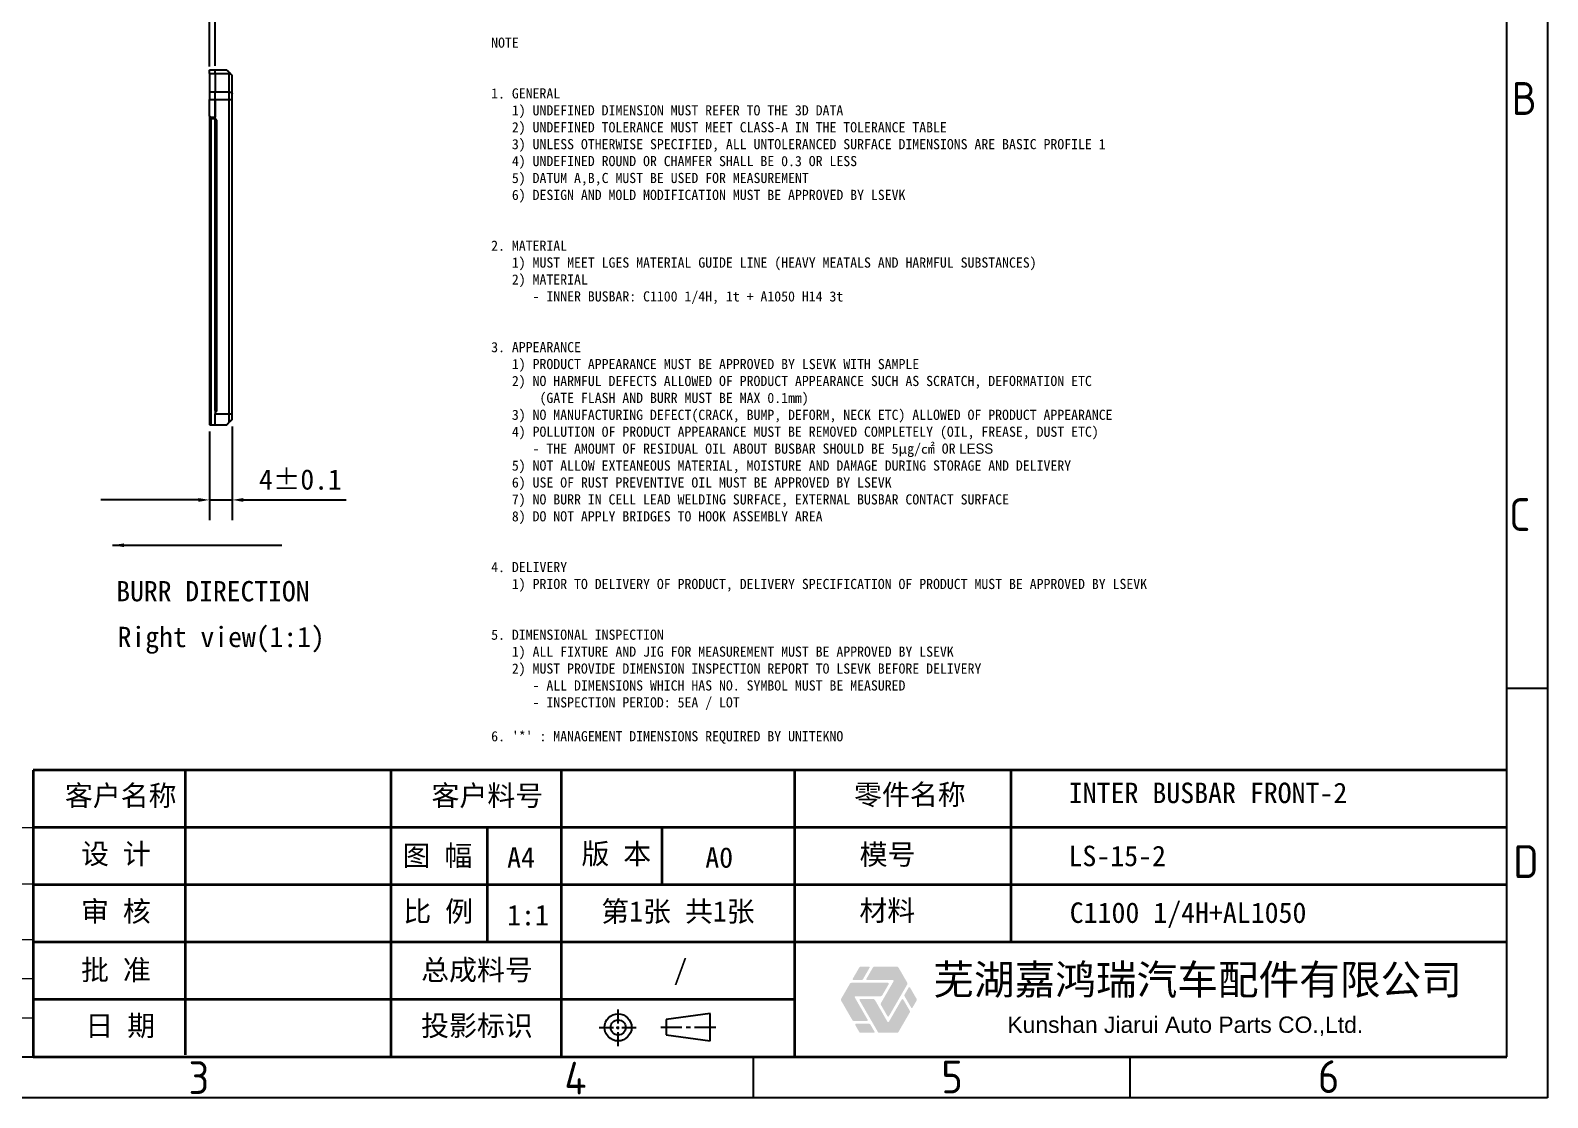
# Model space of a CAD drawing. Header units: millimetres. Extents: x -2825 to 835, y 0 to 11235.
# Drawn here: x 565.7 to 834.8, y 5318.8 to 5508.1 of the extents above; entities that cross this region are included whole.
import ezdxf
from ezdxf.enums import TextEntityAlignment as Align

# ---------------------------------------------------------------- set-up
doc = ezdxf.new("R2010")
doc.units = ezdxf.units.MM
doc.linetypes.add('AXES', pattern=[24, 15, -3, 3, -3])
doc.styles.add('ISO Proportional', font='isocp.shx')
doc.styles.add('仿宋', font='')
doc.styles.get('仿宋').set_extended_font_data('FangSong_GB2312')
doc.dimstyles.get("Standard").update_dxf_attribs({"dimscale": 20, "dimtxt": 0.18, "dimasz": 0.1, "dimexe": 0.18, "dimexo": 0.0625, "dimgap": 0.09, "dimtad": 1, "dimdec": 4, "dimzin": 0, "dimdsep": 46, "dimtxsty": 'Standard', "dimcen": 0, "dimadec": 0, "dimazin": 0, "dimtfac": 1, "dimtdec": 4, "dimtmove": 0, "dimatfit": 2, "dimfxl": 0, "dimtolj": 1, "dimtzin": 0, "dimarcsym": 0})

# ---------------------------------------------------------------- blocks, each defined once
blk = doc.blocks.new('jr')
h = blk.add_hatch(color=251)
h.dxf.hatch_style = 1
h.paths.add_polyline_path([(10.87, -6.25, 0.57735), (11, -6.47), (12.36, -6.47, 0.267949), (12.62, -6.32), (13.73, -4.4, 0.57735), (13.6, -4.17), (12.24, -4.17, 0.267949), (11.98, -4.32)])
h.paths.add_polyline_path([(14.58, -4.17, 0.267949), (14.32, -4.32), (13.21, -6.25, 0.57735), (13.34, -6.47), (17.71, -6.47, -0.57735), (17.84, -6.7), (15.69, -10.42, 0.267949), (15.69, -10.72), (16.8, -12.64, 0.57735), (17.06, -12.64), (20.19, -7.22, 0.267949), (20.19, -6.92), (18.69, -4.32, 0.267949), (18.43, -4.17)])
h = blk.add_hatch(color=128)
h.dxf.hatch_style = 1
h.paths.add_polyline_path([(15.66, -9.24, 0.267949), (15.91, -9.09), (17.02, -7.17, 0.57735), (16.89, -6.94), (10.64, -6.94, 0.267949), (10.38, -7.09), (8.88, -9.69, 0.267949), (8.88, -9.99), (10.81, -13.33, 0.267949), (11.07, -13.48), (13.28, -13.48, 0.57735), (13.41, -13.25), (11.23, -9.46, -0.57735), (11.36, -9.24)])
h.paths.add_polyline_path([(11.43, -13.95, 0.57735), (11.3, -14.17), (11.98, -15.35, 0.267949), (12.24, -15.5), (14.45, -15.5, 0.57735), (14.58, -15.28), (13.9, -14.1, 0.267949), (13.64, -13.95)])
h = blk.add_hatch(color=12)
h.dxf.hatch_style = 1
h.paths.add_polyline_path([(14.65, -9.86, 0.267949), (14.39, -9.71), (12.17, -9.71, 0.57735), (12.04, -9.94), (15.17, -15.35, 0.267949), (15.43, -15.5), (18.43, -15.5, 0.267949), (18.69, -15.35), (20.62, -12.02, 0.267949), (20.62, -11.72), (19.51, -9.8, 0.57735), (19.25, -9.8), (17.06, -13.59, -0.57735), (16.8, -13.59)])
h.paths.add_polyline_path([(20.68, -7.77, 0.57735), (20.42, -7.77), (19.74, -8.95, 0.267949), (19.74, -9.25), (20.85, -11.17, 0.57735), (21.1, -11.17), (21.79, -9.99, 0.267949), (21.79, -9.69)])
at = {"attachment_point": 1, "style": '仿宋'}
for s, insert, char_height, width in [('{\\fSimSun|b1|i0|c134|p2;\\W1.33542; \\W1;芜湖嘉鸿瑞汽车配件有限公司}', (20.01, -3.85), 5.1, 102.1498), ('{\\fArial|b0|i0|c0|p34;\\W5.07572; \\W1;Kunshan Jiarui Auto Parts CO.,Ltd.}', (31.81, -12.71), 2.8, 71.2838)]:
    blk.add_mtext(s, dxfattribs=dict(at, insert=insert, char_height=char_height, width=width))
blk = doc.blocks.new('*D12')
at = {"color": 0, "lineweight": -2}
for p, q in [((597.46, 5436.93), (597.46, 5421.19)), ((601.46, 5437.83), (601.46, 5421.19)), ((595.46, 5424.79), (593.46, 5424.79)), ((597.46, 5424.79), (601.46, 5424.79)), ((603.46, 5424.79), (621.66, 5424.79))]:
    blk.add_line(p, q, dxfattribs=at)
at = {"color": 0}
for points in [[(595.46, 5425.12), (595.46, 5424.45), (597.46, 5424.79)], [(603.46, 5425.12), (603.46, 5424.45), (601.46, 5424.79)]]:
    blk.add_solid(points, dxfattribs=at)
at = {"layer": 'Defpoints', "color": 0}
for p in [(601.46, 5439.08), (597.46, 5438.18), (601.46, 5424.79)]:
    blk.add_point(p, dxfattribs=at)
at = {"color": 0, "insert": (613.56, 5428.39), "char_height": 3.6, "attachment_point": 5}
blk.add_mtext('\\A1;4±0.1', dxfattribs=at)
blk = doc.blocks.new('*D20')
at = {"color": 0, "lineweight": -2}
for p, q in [((597.46, 5501.66), (597.46, 5514.79)), ((598.46, 5501.76), (598.46, 5514.79)), ((595.46, 5511.19), (577.26, 5511.19)), ((598.46, 5511.19), (597.46, 5511.19)), ((600.46, 5511.19), (602.46, 5511.19))]:
    blk.add_line(p, q, dxfattribs=at)
at = {"color": 0}
for points in [[(595.46, 5511.52), (595.46, 5510.86), (597.46, 5511.19)], [(600.46, 5511.52), (600.46, 5510.86), (598.46, 5511.19)]]:
    blk.add_solid(points, dxfattribs=at)
at = {"layer": 'Defpoints', "color": 0}
for p in [(598.46, 5511.19), (598.46, 5500.51), (597.46, 5500.41)]:
    blk.add_point(p, dxfattribs=at)
at = {"color": 0, "insert": (585.36, 5517.19), "char_height": 3.6, "attachment_point": 5}
blk.add_mtext('\\A1;1\\S+0.2^  0;', dxfattribs=at)

msp = doc.modelspace()

# ---------------------------------------------------------------- linework, layer by layer
for p, q in [((834.77, 5609.16), (834.77, 5318.76)), ((597.46, 5500.41), (597.46, 5500.98)), ((593.46, 5424.79), (578.16, 5424.79)), ((834.77, 5318.76), (418.05, 5318.76))]:
    msp.add_line(p, q)
at = {"color": 0}
for p, q in [((827.51, 5326.02), (827.51, 5601.9)), ((834.77, 5391.36), (827.51, 5391.36)), ((425.31, 5326.02), (827.51, 5326.02)), ((693.93, 5318.76), (693.93, 5326.02)), ((760.72, 5318.76), (760.72, 5326.02))]:
    msp.add_line(p, q, dxfattribs=at)
at = {"color": 7, "lineweight": 35}
for p, q in [((566.15, 5376.84), (566.15, 5326.02)), ((827.51, 5376.84), (566.15, 5376.84)), ((593.15, 5376.84), (593.15, 5326.33)), ((629.59, 5376.84), (629.59, 5326.02)), ((659.81, 5376.84), (659.81, 5326.02)), ((701.22, 5376.84), (701.22, 5326.02)), ((739.55, 5376.84), (739.55, 5346.35)), ((827.51, 5366.68), (566.15, 5366.68)), ((646.7, 5366.68), (646.7, 5346.35)), ((677.64, 5366.68), (677.64, 5356.51)), ((827.51, 5356.51), (566.15, 5356.51)), ((827.51, 5346.35), (566.15, 5346.35)), ((701.22, 5336.19), (566.15, 5336.19)), ((566.15, 5326.02), (827.51, 5326.02))]:
    msp.add_line(p, q, dxfattribs=at)
at = {"color": 1, "linetype": 'AXES', "ltscale": 0.167602}
msp.add_line((669.91, 5327.87), (669.91, 5334.57), dxfattribs=at)
at = {"color": 7}
for p, q in [((686.24, 5333.67), (678.45, 5332.61)), ((686.24, 5328.87), (686.24, 5333.67)), ((678.45, 5332.61), (678.45, 5329.93)), ((678.45, 5329.93), (686.24, 5328.87))]:
    msp.add_line(p, q, dxfattribs=at)
at = {"color": 1, "linetype": 'AXES', "ltscale": 0.167603}
msp.add_line((666.56, 5331.22), (673.26, 5331.22), dxfattribs=at)
at = {"color": 1, "linetype": 'AXES', "ltscale": 0.248884}
msp.add_line((677.51, 5331.27), (687.47, 5331.27), dxfattribs=at)
at = {"color": 7, "lineweight": 0}
for points in [[(566.15, 5366.61), (441.41, 5366.61)], [(441.41, 5356.71), (566.15, 5356.71)], [(441.41, 5346.81), (566.15, 5346.81)], [(441.41, 5339.88), (566.15, 5339.88)], [(441.41, 5332.95), (566.15, 5332.95)]]:
    msp.add_lwpolyline(points, dxfattribs=at)
at = {"color": 7}
for radius in [2.4, 1.34]:
    msp.add_circle((669.91, 5331.22), radius, dxfattribs=at)
at = {"color": 7, "linetype": 'Continuous'}
for points, degree, knots in [([(597.46, 5500.98), (597.46, 5500.98), (597.46, 5500.99), (597.46, 5501), (597.47, 5501.01), (597.47, 5501.01), (597.47, 5501.03), (597.48, 5501.04), (597.5, 5501.06), (597.51, 5501.07), (597.53, 5501.07), (597.55, 5501.08), (597.56, 5501.08), (597.56, 5501.08)], 3, [0, 0, 0, 0, 0.041657, 0.083306, 0.124957, 0.187449, 0.249967, 0.375069, 0.500207, 0.62528, 0.750241, 0.875097, 1, 1, 1, 1]), ([(598.46, 5500.41), (598.46, 5500.51), (598.46, 5500.6), (598.46, 5500.69), (598.46, 5500.88), (598.46, 5501), (598.46, 5501.05), (598.46, 5501.08), (598.46, 5501.08)], 5, [0, 0, 0, 0, 0, 0, 0.400002, 0.400002, 0.400002, 1, 1, 1, 1, 1, 1]), ([(598.46, 5500.41), (598.46, 5500.51), (598.46, 5500.61), (598.46, 5500.78), (598.46, 5500.85), (598.46, 5500.96), (598.46, 5501.01), (598.46, 5501.07), (598.46, 5501.08), (598.46, 5501.08)], 3, [0, 0, 0, 0, 0.25, 0.25, 0.5, 0.5, 0.75, 0.75, 1, 1, 1, 1]), ([(601.16, 5500.38), (601.16, 5500.38), (601.16, 5500.39), (601.15, 5500.4), (601.14, 5500.4), (601.13, 5500.41), (601.12, 5500.42), (601.1, 5500.44), (601.08, 5500.46), (601.06, 5500.49), (601.04, 5500.51), (601.02, 5500.52), (601.01, 5500.54), (600.99, 5500.55), (600.98, 5500.57), (600.97, 5500.58), (600.96, 5500.58)], 3, [0, 0, 0, 0, 0.030937, 0.061898, 0.092885, 0.123897, 0.185993, 0.248185, 0.372824, 0.497786, 0.62302, 0.685731, 0.748493, 0.832248, 0.916085, 1, 1, 1, 1]), ([(600.96, 5500.41), (601, 5500.41), (601.03, 5500.41), (601.1, 5500.4), (601.13, 5500.39), (601.16, 5500.38)], 3, [0, 0, 0, 0, 0.5, 0.5, 1, 1, 1, 1]), ([(601.46, 5500.08), (601.46, 5500.08), (601.46, 5500.08), (601.46, 5500.08), (601.46, 5500.08), (601.46, 5500.08), (601.46, 5500.08), (601.46, 5500.09), (601.45, 5500.09), (601.45, 5500.1), (601.43, 5500.11), (601.42, 5500.13), (601.39, 5500.15), (601.37, 5500.17), (601.34, 5500.2), (601.31, 5500.23), (601.28, 5500.26), (601.26, 5500.29), (601.24, 5500.3), (601.22, 5500.32), (601.2, 5500.34), (601.19, 5500.36), (601.17, 5500.37), (601.17, 5500.38), (601.16, 5500.38)], 3, [0, 0, 0, 0, 0.019871, 0.039745, 0.059622, 0.079507, 0.099403, 0.149188, 0.198995, 0.248789, 0.298523, 0.397688, 0.462625, 0.52811, 0.593592, 0.658533, 0.74351, 0.786334, 0.82928, 0.872212, 0.91501, 0.943418, 0.971737, 1, 1, 1, 1]), ([(597.46, 5497.15), (597.46, 5497.06), (597.46, 5496.96), (597.46, 5496.75), (597.46, 5496.64), (597.46, 5496.42), (597.46, 5496.3), (597.46, 5496.06), (597.46, 5495.94), (597.46, 5495.82)], 3, [0, 0, 0, 0, 0.25, 0.25, 0.5, 0.5, 0.75, 0.75, 1, 1, 1, 1]), ([(598.46, 5495.82), (598.46, 5495.88), (598.46, 5495.94), (598.46, 5495.99), (598.46, 5496.28), (598.46, 5496.56), (598.46, 5496.78), (598.46, 5496.97), (598.46, 5497.15)], 5, [0, 0, 0, 0, 0, 0, 0.199933, 0.199933, 0.199933, 1, 1, 1, 1, 1, 1]), ([(598.46, 5495.82), (598.46, 5495.94), (598.46, 5496.06), (598.46, 5496.3), (598.46, 5496.42), (598.46, 5496.64), (598.46, 5496.75), (598.46, 5496.96), (598.46, 5497.06), (598.46, 5497.15)], 3, [0, 0, 0, 0, 0.25, 0.25, 0.5, 0.5, 0.75, 0.75, 1, 1, 1, 1]), ([(600.96, 5497.15), (601, 5497.15), (601.03, 5497.15), (601.09, 5497.14), (601.12, 5497.13), (601.19, 5497.12), (601.21, 5497.1), (601.27, 5497.08), (601.29, 5497.07), (601.34, 5497.04), (601.36, 5497.02), (601.4, 5496.98), (601.41, 5496.96), (601.44, 5496.92), (601.45, 5496.9), (601.46, 5496.86), (601.46, 5496.84), (601.46, 5496.82)], 3, [0, 0, 0, 0, 0.125, 0.125, 0.25, 0.25, 0.375, 0.375, 0.5, 0.5, 0.625, 0.625, 0.75, 0.75, 0.875, 0.875, 1, 1, 1, 1]), ([(600.96, 5495.82), (600.96, 5495.94), (600.96, 5496.06), (600.96, 5496.3), (600.96, 5496.42), (600.96, 5496.64), (600.96, 5496.75), (600.96, 5496.96), (600.96, 5497.06), (600.96, 5497.15)], 3, [0, 0, 0, 0, 0.25, 0.25, 0.5, 0.5, 0.75, 0.75, 1, 1, 1, 1]), ([(600.96, 5495.82), (601, 5495.82), (601.03, 5495.82), (601.09, 5495.82), (601.12, 5495.82), (601.19, 5495.82), (601.21, 5495.82), (601.27, 5495.82), (601.29, 5495.82), (601.34, 5495.82), (601.36, 5495.82), (601.4, 5495.82), (601.41, 5495.82), (601.44, 5495.82), (601.45, 5495.82), (601.46, 5495.82), (601.46, 5495.82), (601.46, 5495.82)], 3, [0, 0, 0, 0, 0.125126, 0.125126, 0.250251, 0.250251, 0.375377, 0.375377, 0.500503, 0.500503, 0.625628, 0.625628, 0.750754, 0.750754, 0.87588, 0.87588, 1, 1, 1, 1]), ([(601.46, 5495.82), (601.46, 5495.91), (601.46, 5496), (601.46, 5496.18), (601.46, 5496.27), (601.46, 5496.44), (601.46, 5496.52), (601.46, 5496.68), (601.46, 5496.75), (601.46, 5496.82)], 3, [0, 0, 0, 0, 0.25, 0.25, 0.5, 0.5, 0.75, 0.75, 1, 1, 1, 1]), ([(597.46, 5492.88), (597.46, 5492.88), (597.46, 5492.88), (597.46, 5492.86), (597.46, 5492.85), (597.46, 5492.83), (597.46, 5492.81), (597.46, 5492.78), (597.46, 5492.76), (597.46, 5492.71), (597.46, 5492.69), (597.46, 5492.63), (597.46, 5492.6), (597.46, 5492.54), (597.46, 5492.51), (597.46, 5492.45), (597.46, 5492.41), (597.46, 5492.38)], 3, [0, 0, 0, 0, 0.125, 0.125, 0.25, 0.25, 0.375, 0.375, 0.5, 0.5, 0.625, 0.625, 0.75, 0.75, 0.875, 0.875, 1, 1, 1, 1]), ([(598.46, 5492.13), (598.46, 5492.16), (598.46, 5492.19), (598.46, 5492.22), (598.46, 5492.28), (598.46, 5492.34), (598.46, 5492.36), (598.46, 5492.39), (598.46, 5492.41), (598.46, 5492.42), (598.46, 5492.43), (598.46, 5492.43)], 5, [0, 0, 0, 0, 0, 0, 0.405725, 0.405725, 0.405725, 0.804634, 0.804634, 0.804634, 1, 1, 1, 1, 1, 1]), ([(598.55, 5492.38), (598.53, 5492.39), (598.52, 5492.4), (598.49, 5492.42), (598.48, 5492.42), (598.46, 5492.43)], 3, [0, 0, 0, 0, 0.5, 0.5, 1, 1, 1, 1]), ([(598.66, 5492.13), (598.66, 5492.14), (598.66, 5492.14), (598.66, 5492.16), (598.66, 5492.18), (598.66, 5492.19), (598.65, 5492.22), (598.64, 5492.26), (598.62, 5492.29), (598.6, 5492.32), (598.59, 5492.34), (598.58, 5492.35), (598.57, 5492.36), (598.56, 5492.37), (598.55, 5492.38), (598.55, 5492.38)], 3, [0, 0, 0, 0, 0.049698, 0.099461, 0.149377, 0.224596, 0.300182, 0.451437, 0.60148, 0.701159, 0.801085, 0.851047, 0.900921, 0.95063, 1, 1, 1, 1]), ([(598.46, 5440.63), (598.46, 5440.62), (598.46, 5440.61), (598.46, 5440.59), (598.46, 5440.57), (598.46, 5440.55), (598.46, 5440.51), (598.46, 5440.48), (598.46, 5440.44), (598.46, 5440.41), (598.46, 5440.39), (598.46, 5440.36), (598.46, 5440.35), (598.46, 5440.34), (598.46, 5440.33), (598.46, 5440.33)], 3, [0, 0, 0, 0, 0.051544, 0.103132, 0.154901, 0.206827, 0.310724, 0.414076, 0.515125, 0.615858, 0.715284, 0.812711, 0.906535, 0.95329, 1, 1, 1, 1]), ([(598.66, 5440.63), (598.66, 5440.6), (598.66, 5440.56), (598.65, 5440.53), (598.63, 5440.48), (598.6, 5440.43), (598.58, 5440.41), (598.57, 5440.39), (598.55, 5440.38)], 5, [0, 0, 0, 0, 0, 0, 0.600486, 0.600486, 0.600486, 1, 1, 1, 1, 1, 1]), ([(600.46, 5438.08), (600.46, 5438.08), (600.46, 5438.08), (600.47, 5438.08), (600.47, 5438.09), (600.47, 5438.09), (600.48, 5438.1), (600.51, 5438.12), (600.54, 5438.16), (600.6, 5438.22), (600.68, 5438.29), (600.75, 5438.37), (600.81, 5438.43), (600.86, 5438.48), (600.91, 5438.53), (600.95, 5438.56), (600.96, 5438.58)], 3, [0, 0, 0, 0, 0.031261, 0.062517, 0.09377, 0.125021, 0.187507, 0.24999, 0.374878, 0.499766, 0.624696, 0.749717, 0.812283, 0.874865, 0.937446, 1, 1, 1, 1]), ([(600.96, 5440.08), (601, 5440.08), (601.03, 5440.08), (601.09, 5440.08), (601.12, 5440.08), (601.19, 5440.08), (601.21, 5440.08), (601.27, 5440.08), (601.29, 5440.08), (601.34, 5440.08), (601.36, 5440.08), (601.4, 5440.08), (601.41, 5440.08), (601.44, 5440.08), (601.45, 5440.08), (601.46, 5440.08), (601.46, 5440.08), (601.46, 5440.08)], 3, [0, 0, 0, 0, 0.125126, 0.125126, 0.250251, 0.250251, 0.375377, 0.375377, 0.500503, 0.500503, 0.625628, 0.625628, 0.750754, 0.750754, 0.87588, 0.87588, 1, 1, 1, 1]), ([(600.96, 5438.58), (600.96, 5438.67), (600.96, 5438.78), (600.96, 5439.01), (600.96, 5439.13), (600.96, 5439.39), (600.96, 5439.52), (600.96, 5439.8), (600.96, 5439.94), (600.96, 5440.08)], 3, [0, 0, 0, 0, 0.25, 0.25, 0.5, 0.5, 0.75, 0.75, 1, 1, 1, 1]), ([(601.46, 5439.08), (601.46, 5439.08), (601.46, 5439.08), (601.45, 5439.07), (601.42, 5439.04), (601.37, 5438.99), (601.35, 5438.97), (601.27, 5438.88), (601.16, 5438.78), (601.09, 5438.71), (601.02, 5438.64), (600.96, 5438.58)], 5, [0, 0, 0, 0, 0, 0, 0.289445, 0.289445, 0.289445, 0.473441, 0.473441, 0.473441, 1, 1, 1, 1, 1, 1]), ([(601.46, 5439.08), (601.46, 5439.15), (601.46, 5439.22), (601.46, 5439.38), (601.46, 5439.46), (601.46, 5439.63), (601.46, 5439.72), (601.46, 5439.9), (601.46, 5439.99), (601.46, 5440.08)], 3, [0, 0, 0, 0, 0.25, 0.25, 0.5, 0.5, 0.75, 0.75, 1, 1, 1, 1]), ([(597.56, 5438.08), (597.56, 5438.08), (597.55, 5438.08), (597.54, 5438.08), (597.53, 5438.09), (597.52, 5438.09), (597.51, 5438.1), (597.49, 5438.11), (597.48, 5438.12), (597.48, 5438.13), (597.47, 5438.14), (597.47, 5438.16), (597.46, 5438.17), (597.46, 5438.18), (597.46, 5438.18)], 3, [0, 0, 0, 0, 0.084176, 0.168409, 0.25271, 0.336989, 0.437374, 0.538931, 0.640634, 0.741221, 0.805984, 0.870955, 0.935676, 1, 1, 1, 1])]:
    msp.add_open_spline(points, degree=degree, knots=knots, dxfattribs=at)
for points, degree in [([(597.56, 5501.08), (598.46, 5501.08)], 1), ([(598.46, 5501.08), (600.46, 5501.08)], 1), ([(600.46, 5501.08), (600.46, 5501.08), (600.57, 5500.98), (600.75, 5500.79), (600.96, 5500.58)], 4), ([(600.96, 5500.41), (600.96, 5500.47), (600.96, 5500.53), (600.96, 5500.58)], 3), ([(597.46, 5500.41), (597.46, 5497.15)], 1), ([(597.46, 5500.41), (597.8, 5500.41), (598.13, 5500.41), (598.46, 5500.41)], 3), ([(598.46, 5500.41), (598.46, 5497.15)], 1), ([(598.46, 5500.41), (599.3, 5500.41), (600.13, 5500.41), (600.96, 5500.41)], 3), ([(598.46, 5500.41), (598.46, 5497.15)], 1), ([(600.96, 5497.15), (600.96, 5500.41)], 1), ([(601.46, 5500.08), (601.46, 5500.08), (601.46, 5500.08), (601.46, 5500.08)], 3), ([(601.46, 5496.82), (601.46, 5497.9), (601.46, 5498.99), (601.46, 5500.08)], 3), ([(601.46, 5500.08), (601.46, 5500.08), (601.46, 5500.08), (601.46, 5500.08)], 3), ([(597.46, 5497.15), (598.46, 5497.15)], 1), ([(597.46, 5492.88), (597.46, 5495.82)], 1), ([(597.46, 5495.82), (597.8, 5495.82), (598.13, 5495.82), (598.46, 5495.82)], 3), ([(598.46, 5497.15), (600.96, 5497.15)], 1), ([(598.46, 5495.82), (598.46, 5492.68)], 1), ([(598.46, 5495.82), (599.3, 5495.82), (600.13, 5495.82), (600.96, 5495.82)], 3), ([(598.46, 5492.68), (598.46, 5495.82)], 1), ([(600.96, 5440.08), (600.96, 5495.82)], 1), ([(601.46, 5440.08), (601.46, 5458.66), (601.46, 5477.24), (601.46, 5495.82)], 3), ([(597.66, 5492.68), (597.46, 5492.88)], 1), ([(597.46, 5492.38), (597.46, 5438.18)], 1), ([(597.66, 5492.38), (597.46, 5492.38)], 1), ([(597.66, 5492.68), (598.46, 5492.68)], 1), ([(597.66, 5492.38), (597.66, 5438.08)], 1), ([(598.46, 5492.38), (597.66, 5492.38)], 1), ([(598.46, 5492.43), (598.46, 5492.68)], 1), ([(598.46, 5440.63), (598.46, 5492.13)], 1), ([(598.66, 5492.13), (598.46, 5492.13)], 1), ([(598.66, 5492.13), (598.66, 5440.63)], 1), ([(598.46, 5440.63), (598.66, 5440.63)], 1), ([(598.55, 5440.38), (598.53, 5440.37), (598.52, 5440.36), (598.5, 5440.35), (598.48, 5440.34), (598.46, 5440.33)], 5), ([(598.46, 5440.33), (598.46, 5440.08)], 1), ([(598.46, 5438.08), (598.46, 5440.08)], 1), ([(598.46, 5440.08), (600.96, 5440.08)], 1), ([(597.56, 5438.08), (597.66, 5438.08)], 1), ([(597.66, 5438.08), (598.46, 5438.08)], 1), ([(598.46, 5438.08), (599.13, 5438.08), (599.8, 5438.08), (600.46, 5438.08)], 3)]:
    msp.add_open_spline(points, degree=degree, dxfattribs=at)

# ---------------------------------------------------------------- block references
at = {"lineweight": 18, "xscale": 1.036697711772204, "yscale": 1.036697711772204, "zscale": 1.036697711772204}
msp.add_blockref('jr', (700.26, 5346.33), dxfattribs=at)

# ---------------------------------------------------------------- texts
at = {"color": 0, "style": 'ISO Proportional'}
for s, p in [('B', (830.63, 5496)), ('C', (829.83, 5422.2)), ('D', (830.93, 5360.64)), ('3', (595.56, 5322.32)), ('4', (662.35, 5322.23)), ('5', (729.14, 5322.44)), ('6', (795.93, 5322.49))]:
    msp.add_text(s, height=5.81, dxfattribs=at).set_placement(p, align=Align.MIDDLE)
at = {"attachment_point": 1}
for s, insert, char_height, width in [("NOTE\\P\\P\\P1. GENERAL\\P   1) UNDEFINED DIMENSION MUST REFER TO THE 3D DATA   \\P   2) UNDEFINED TOLERANCE MUST MEET CLASS-A IN THE TOLERANCE TABLE\\P   3) UNLESS OTHERWISE SPECIFIED, ALL UNTOLERANCED SURFACE DIMENSIONS ARE BASIC PROFILE 1\\P   4) UNDEFINED ROUND OR CHAMFER SHALL BE 0.3 OR LESS\\P   5) DATUM A,B,C MUST BE USED FOR MEASUREMENT\\P   6) DESIGN AND MOLD MODIFICATION MUST BE APPROVED BY LSEVK\\P\\P\\P2. MATERIAL\\P   1) MUST MEET LGES MATERIAL GUIDE LINE (HEAVY MEATALS AND HARMFUL SUBSTANCES)\\P   2) MATERIAL\\P      - INNER BUSBAR: C1100 1/4H, 1t + A1050 H14 3t\\P\\P\\P3. APPEARANCE\\P   1) PRODUCT APPEARANCE MUST BE APPROVED BY LSEVK WITH SAMPLE\\P   2) NO HARMFUL DEFECTS ALLOWED OF PRODUCT APPEARANCE SUCH AS SCRATCH, DEFORMATION ETC \\P       (GATE FLASH AND BURR MUST BE MAX 0.1mm)\\P   3) NO MANUFACTURING DEFECT(CRACK, BUMP, DEFORM, NECK ETC) ALLOWED OF PRODUCT APPEARANCE \\P   4) POLLUTION OF PRODUCT APPEARANCE MUST BE REMOVED COMPLETELY (OIL, FREASE, DUST ETC)\\P      - THE AMOUMT OF RESIDUAL OIL ABOUT BUSBAR SHOULD BE 5µg/{\\fMS PGothic|b0|i0|c128|p34;㎠} OR{\\f굴림|b0|i0|c129|p2; LESS\\P}   5) NOT ALLOW EXTEANEOUS MATERIAL, MOISTURE AND DAMAGE DURING STORAGE AND DELIVERY\\P   6) USE OF RUST PREVENTIVE OIL MUST BE APPROVED BY LSEVK\\P   7) NO BURR IN CELL LEAD WELDING SURFACE, EXTERNAL BUSBAR CONTACT SURFACE\\P   8) DO NOT APPLY BRIDGES TO HOOK ASSEMBLY AREA\\P\\P\\P4. DELIVERY\\P   1) PRIOR TO DELIVERY OF PRODUCT, DELIVERY SPECIFICATION OF PRODUCT MUST BE APPROVED BY LSEVK\\P\\P\\P5. DIMENSIONAL INSPECTION\\P   1) ALL FIXTURE AND JIG FOR MEASUREMENT MUST BE APPROVED BY LSEVK\\P   2) MUST PROVIDE DIMENSION INSPECTION REPORT TO LSEVK BEFORE DELIVERY\\P      - ALL DIMENSIONS WHICH HAS NO. SYMBOL MUST BE MEASURED\\P      - INSPECTION PERIOD: 5EA / LOT\\P\\P6. '*' : MANAGEMENT DIMENSIONS REQUIRED BY UNITEKNO", (647.4, 5506.8), 1.8, 270.3333), ('BURR DIRECTION', (580.91, 5410.4), 3.6, 61.2788), ('Right view(1:1)', (581.15, 5402.28), 3.6, 61.2788)]:
    msp.add_mtext(s, dxfattribs=dict(at, insert=insert, char_height=char_height, width=width))
at = {"lineweight": 18, "char_height": 3.63, "attachment_point": 1}
for s, width, gutter_width, insert in [('{\\fSimSun|b0|i0|c134|p2;客户名称}', 67.9357, 1, (571.8, 5374.16)), ('{\\fSimSun|b0|i0|c134|p2;客户料号}', 56.5558, 1, (636.82, 5374.16)), ('{\\fSimSun|b0|i0|c134|p2;零件名称}', 56.1347, 1, (711.75, 5374.33)), ('{\\fSimSun|b0|i0|c0|p2;INTER BUSBAR FRONT-2}', 104.1998, 1, (749.85, 5374.64)), ('{\\fSimSun|b0|i0|c134|p2;设 计}', 14.7149, 1, (574.66, 5363.84)), ('{\\fSTSong|b0|i0|c134|p2;图 \\fSimSun|b0|i0|c134|p2;幅}', 15.0213, 1, (631.68, 5363.5)), ('{\\fSimSun|b0|i0|c134|p2;A4}', 12.3929, 1, (650.23, 5363.18)), ('{\\fSimSun|b0|i0|c134|p2;版 \\fSTSong|b0|i0|c134|p2;本}', 35.887, 1, (663.41, 5363.84)), ('{\\fSimSun|b0|i0|c134|p2;A0}', 12.3929, 1, (685.37, 5363.18)), ('{\\fSimSun|b0|i0|c134|p2;模号}', 48.0346, 1, (712.74, 5363.72)), ('{\\fSimSun|b0|i0|c134|p2;LS-15-2}', 104.1998, 1, (749.79, 5363.45)), ('{\\fSimSun|b0|i0|c134|p2;审 核}', 15.3028, 1, (574.66, 5353.62)), ('{\\fSTFangsong|b0|i0|c134|p2;比 例}', 14.8761, 1, (631.82, 5353.62)), ('{\\fSimSun|b0|i0|c134|p2;1:1}', 12.3929, 1, (650.23, 5352.96)), ('{\\fSTSong|b0|i0|c134|p2;第1张 共1张}', 95.6045, 1, (666.91, 5353.62)), ('{\\fSimSun|b0|i0|c134|p2;材料}', 54.6089, 1, (712.7, 5353.78)), ('\\A1;{\\fSimSun|b0|i0|c0|p2;C1100 1/4H+AL1050}', 60.5414, 12.5, (750.01, 5353.39)), ('{\\fSimSun|b0|i0|c134|p2;批 准}', 15.8693, 1, (574.66, 5343.24)), ('{\\fSimSun|b0|i0|c134|p2;总成料号}', 46.9136, 1, (634.98, 5343.24)), ('{\\fSimSun|b0|i0|c134|p2;/}', 14.6092, 1, (679.74, 5343.24)), ('{\\fSimSun|b0|i0|c134|p2;日 期}', 14.297, 1, (575.44, 5333.34)), ('{\\fSimSun|b0|i0|c134|p2;投影标识}', 63.8, 1, (634.98, 5333.34))]:
    msp.add_mtext_dynamic_manual_height_columns(s, width=width, gutter_width=gutter_width, heights=[0], dxfattribs=dict(at, insert=insert))

# ---------------------------------------------------------------- dimensions: what is measured, and where the dimension line sits
dim = msp.add_linear_dim(base=(598.46, 5511.19), p1=(597.46, 5500.41), p2=(598.46, 5500.51), dimstyle='Standard', override={"dimdec": 0, "dimtxsty": 'Standard', "dimtol": 1, "dimtp": 0.2, "dimtdec": 1, "dimtzin": 8})
dim.commit()
dim.dimension.update_dxf_attribs({"geometry": '*D20', "text_midpoint": (585.36, 5511.19), "dimtype": 160})
dim = msp.add_linear_dim(base=(601.46, 5424.79), p1=(597.46, 5438.18), p2=(601.46, 5439.08), dimstyle='Standard', override={"dimdec": 0, "dimtxsty": 'Standard', "dimtol": 1, "dimtp": 0.1, "dimtm": 0.1, "dimtdec": 1})
dim.commit()
dim.dimension.update_dxf_attribs({"geometry": '*D12', "text_midpoint": (613.56, 5428.39)})

# ---------------------------------------------------------------- leaders
at = {"color": 1}
msp.add_leader([(580.26, 5416.75), (610.28, 5416.75)], dimstyle='Standard', override={"dimgap": 0.09, "dimtad": 1}, dxfattribs=at)

doc.saveas('drawing.dxf')
